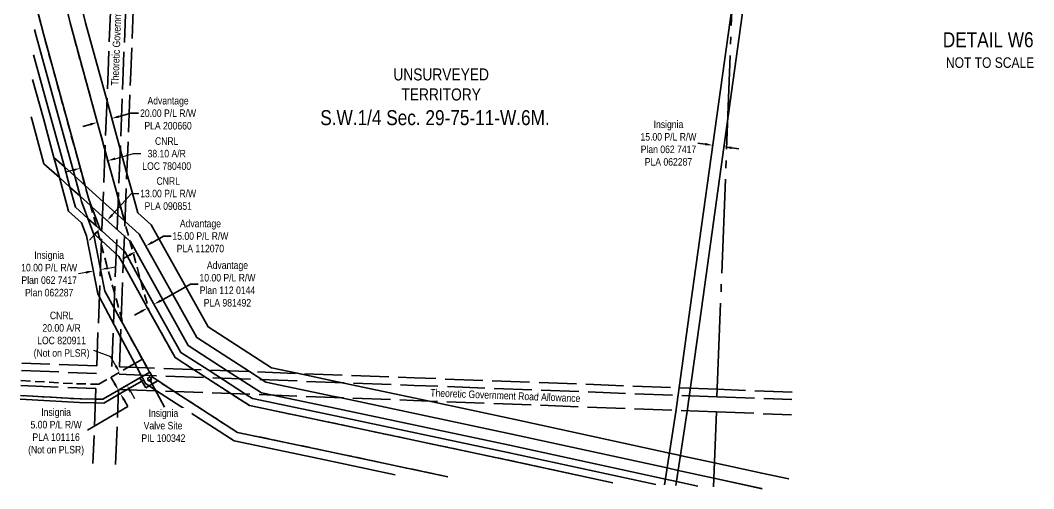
# Model space of a CAD drawing. Extents: x 328899 to 333357, y 6155734 to 6158534.
# Drawn here: x 330636 to 331985, y 6155734 to 6156358 of the extents above; entities that cross this region are included whole.
import ezdxf
from ezdxf.enums import TextEntityAlignment as Align

# ---------------------------------------------------------------- set-up
doc = ezdxf.new("R2010")
doc.units = 0
doc.header["$LTSCALE"] = 5
doc.header["$PDSIZE"] = 0.5
for name, pattern in [('foc-ACCESSROAD', [3.75, 2.5, -1.25]), ('foc-QUARTERLINE', [33, 25, -3, 2, -3]), ('foc-UNSURVEYED', [12.5, 10, -2.5])]:
    doc.linetypes.add(name, pattern=pattern)
doc.layers.get('Defpoints').update_dxf_attribs({"color": 9})
for name, color, linetype in [('C-AR', 13, 'foc-ACCESSROAD'), ('C-RW', 13, 'Continuous'), ('C-SYMBOL', 7, 'Continuous'), ('DETAIL-T', 7, 'Continuous'), ('F-RW', 190, 'Continuous'), ('F-WS', 190, 'foc-ACCESSROAD'), ('F-WS-S', 190, 'Continuous'), ('L-QSEC', 8, 'foc-QUARTERLINE'), ('L-ROAD-T', 7, 'Continuous'), ('L-UNS-T', 3, 'Continuous'), ('L-USEC', 7, 'foc-UNSURVEYED')]:
    doc.layers.add(name, color=color, linetype=linetype)
for name, color, linetype, lineweight in [('C-AR-T', 13, 'Continuous', 9), ('C-RW-T', 13, 'Continuous', 9), ('F-RW-T', 190, 'Continuous', 9)]:
    doc.layers.add(name, color=color, linetype=linetype, lineweight=lineweight)
doc.styles.add('175L', font='ARIALN.TTF', dxfattribs={"height": 20})
doc.styles.add('80CG', font='ARIALN.TTF', dxfattribs={"height": 10})
doc.styles.add('80L', font='ARIALN.TTF', dxfattribs={"height": 10})
doc.dimstyles.new('Compass 5 000', dxfattribs={"dimscale": 5, "dimtxt": 9, "dimasz": 2, "dimexe": 0.2, "dimexo": 0.0625, "dimgap": 0.5, "dimtad": 0, "dimtih": 1, "dimtoh": 1, "dimzin": 0, "dimdsep": 46, "dimtxsty": '80CG', "dimcen": 0.1, "dimse1": 1, "dimse2": 1, "dimclrd": 256, "dimclrt": 256, "dimaunit": 1, "dimadec": 4, "dimazin": 0, "dimtfac": 0.06, "dimtofl": 0, "dimtmove": 0, "dimatfit": 1, "dimfxl": 0.2, "dimtolj": 1, "dimtzin": 0, "dimlwd": -1, "dimarcsym": 0})

# ---------------------------------------------------------------- blocks, each defined once
blk = doc.blocks.new('*D44')
at = {"layer": 'C-AR-T', "transparency": 16777216}
for p, q in [((330762.2, 6156173.8), (330786.6, 6156180.5)), ((330786.6, 6156180.5), (330796.6, 6156180.5)), ((330706.1, 6156158.4), (330696.5, 6156155.8))]:
    blk.add_line(p, q, dxfattribs=at)
for points in [[(330761.7, 6156175.4), (330762.6, 6156172.2), (330752.5, 6156171.1)], [(330705.7, 6156160), (330706.6, 6156156.8), (330715.8, 6156161.1)]]:
    blk.add_solid(points, dxfattribs=at)
at = {"layer": 'Defpoints', "color": 0, "transparency": 16777216}
for p in [(330752.5, 6156171.1), (330792, 6156027.1), (330755.3, 6156017)]:
    blk.add_point(p, dxfattribs=at)
at = {"layer": 'C-AR-T', "transparency": 16777216, "insert": (330830.9, 6156180.5), "char_height": 10, "attachment_point": 5, "style": '80CG'}
blk.add_mtext('\\A1;CNRL\\P38.10 A/R\\PLOC 780400', dxfattribs=at)
blk = doc.blocks.new('*D45')
at = {"layer": 'C-RW-T', "transparency": 16777216}
for p, q in [((330758.2, 6156098.8), (330783.9, 6156127.3)), ((330783.9, 6156127.3), (330793.9, 6156127.3)), ((330734.8, 6156072.8), (330728.1, 6156065.4))]:
    blk.add_line(p, q, dxfattribs=at)
for points in [[(330757, 6156099.9), (330759.5, 6156097.7), (330751.5, 6156091.4)], [(330733.6, 6156073.9), (330736.1, 6156071.7), (330741.5, 6156080.3)]]:
    blk.add_solid(points, dxfattribs=at)
at = {"layer": 'Defpoints', "color": 0, "transparency": 16777216}
for p in [(330751.5, 6156091.4), (330762.5, 6156081.6), (330752.4, 6156070.4)]:
    blk.add_point(p, dxfattribs=at)
at = {"layer": 'C-RW-T', "transparency": 16777216, "insert": (330832.9, 6156127.3), "char_height": 10, "attachment_point": 5, "style": '80CG'}
blk.add_mtext('\\A1;CNRL\\P13.00 P/L R/W\\PPLA 090851', dxfattribs=at)
blk = doc.blocks.new('*D51')
at = {"layer": 'Defpoints', "color": 0, "transparency": 16777216}
for p in [(330730.8, 6156036.5), (330740.6, 6156038.4), (330743, 6156026.1)]:
    blk.add_point(p, dxfattribs=at)
at = {"layer": 'F-RW-T', "transparency": 16777216}
for p, q in [((330723.3, 6156022.2), (330713.5, 6156020.3)), ((330752.8, 6156028), (330762.6, 6156029.9))]:
    blk.add_line(p, q, dxfattribs=at)
for points in [[(330723, 6156023.9), (330723.7, 6156020.6), (330733.2, 6156024.1)], [(330752.5, 6156029.6), (330753.1, 6156026.3), (330743, 6156026.1)]]:
    blk.add_solid(points, dxfattribs=at)
at = {"layer": 'F-RW-T', "transparency": 16777216, "insert": (330674.4, 6156020.3), "char_height": 10, "attachment_point": 5, "style": '80CG'}
blk.add_mtext('\\A1;Insignia\\P10.00 P/L R/W\\PPlan 062 7417\\PPlan 062287', dxfattribs=at)
blk = doc.blocks.new('*D55')
at = {"layer": 'Defpoints', "color": 0, "transparency": 16777216}
for p in [(331572.9, 6156189.7), (331545.4, 6156101.2), (331560.3, 6156099.1)]:
    blk.add_point(p, dxfattribs=at)
at = {"layer": 'F-WS-S', "transparency": 16777216}
for p, q in [((331548, 6156193.1), (331538.1, 6156194.5)), ((331582.8, 6156188.3), (331592.7, 6156186.9))]:
    blk.add_line(p, q, dxfattribs=at)
for points in [[(331548.3, 6156194.8), (331547.8, 6156191.5), (331557.9, 6156191.7)], [(331583, 6156189.9), (331582.6, 6156186.6), (331572.9, 6156189.7)]]:
    blk.add_solid(points, dxfattribs=at)
at = {"layer": 'F-WS-S', "transparency": 16777216, "insert": (331499, 6156194.5), "char_height": 10, "attachment_point": 5, "style": '80CG'}
blk.add_mtext('\\A1;Insignia\\P15.00 P/L R/W\\PPlan 062 7417\\PPLA 062287', dxfattribs=at)
blk = doc.blocks.new('*D56')
at = {"layer": 'Defpoints', "color": 0, "transparency": 16777216}
for p in [(330803, 6156057.5), (330819.8, 6155996.5), (330832.9, 6156003.8)]:
    blk.add_point(p, dxfattribs=at)
at = {"layer": 'F-WS-S', "transparency": 16777216}
for p, q in [((330811.8, 6156062.3), (330826.8, 6156070.7)), ((330826.8, 6156070.7), (330836.8, 6156070.7)), ((330781.2, 6156045.3), (330772.4, 6156040.5))]:
    blk.add_line(p, q, dxfattribs=at)
for points in [[(330810.9, 6156063.8), (330812.6, 6156060.9), (330803, 6156057.5)], [(330780.4, 6156046.8), (330782, 6156043.9), (330789.9, 6156050.2)]]:
    blk.add_solid(points, dxfattribs=at)
at = {"layer": 'F-WS-S', "transparency": 16777216, "insert": (330875.8, 6156070.7), "char_height": 10, "attachment_point": 5, "style": '80CG'}
blk.add_mtext('\\A1;Advantage\\P15.00 P/L R/W\\PPLA 112070', dxfattribs=at)
blk = doc.blocks.new('*D57')
at = {"layer": 'Defpoints', "color": 0, "transparency": 16777216}
for p in [(330757.8, 6156227.4), (330769.2, 6156185.7), (330750, 6156180.4)]:
    blk.add_point(p, dxfattribs=at)
at = {"layer": 'F-WS-S', "transparency": 16777216}
for p, q in [((330767.5, 6156230), (330783.2, 6156234.3)), ((330783.2, 6156234.3), (330793.2, 6156234.3)), ((330728.9, 6156219.4), (330719.3, 6156216.8))]:
    blk.add_line(p, q, dxfattribs=at)
for points in [[(330767, 6156231.6), (330767.9, 6156228.4), (330757.8, 6156227.4)], [(330728.5, 6156221), (330729.3, 6156217.8), (330738.5, 6156222.1)]]:
    blk.add_solid(points, dxfattribs=at)
at = {"layer": 'F-WS-S', "transparency": 16777216, "insert": (330832.7, 6156234.3), "char_height": 10, "attachment_point": 5, "style": '80CG'}
blk.add_mtext('\\A1;Advantage\\P20.00 P/L R/W\\PPLA 200660', dxfattribs=at)
blk = doc.blocks.new('*D58')
at = {"layer": 'Defpoints', "color": 0, "transparency": 16777216}
for p in [(330814.1, 6155979.8), (330835.6, 6155941.3), (330826.8, 6155936.4)]:
    blk.add_point(p, dxfattribs=at)
at = {"layer": 'F-WS-S', "transparency": 16777216}
for p, q in [((330822.9, 6155984.6), (330862.7, 6156006.8)), ((330862.7, 6156006.8), (330872.7, 6156006.8)), ((330796.7, 6155970), (330787.9, 6155965.2))]:
    blk.add_line(p, q, dxfattribs=at)
for points in [[(330822, 6155986.1), (330823.7, 6155983.2), (330814.1, 6155979.8)], [(330795.9, 6155971.5), (330797.5, 6155968.6), (330805.4, 6155974.9)]]:
    blk.add_solid(points, dxfattribs=at)
at = {"layer": 'F-WS-S', "transparency": 16777216, "insert": (330911.8, 6156006.8), "char_height": 10, "attachment_point": 5, "style": '80CG'}
blk.add_mtext('\\A1;Advantage\\P10.00 P/L R/W\\PPlan 112 0144\\PPLA 981492', dxfattribs=at)

msp = doc.modelspace()

# ---------------------------------------------------------------- linework, layer by layer
at = {"layer": 'C-AR'}
msp.add_lwpolyline([(330636.871, 6155878.157), (330710.774, 6155873.834), (330736.911, 6155873.44), (330740.485, 6155873.387), (330780.457, 6155896.316), (330788.548, 6155900.957), (330798.557, 6155906.698), (330804.795, 6155895.395), (330807.669, 6155890.192), (330808.22, 6155889.193), (330797.966, 6155883.278), (330795.256, 6155881.714), (330768.817, 6155866.571), (330766.786, 6155865.404), (330745.685, 6155853.316), (330736.138, 6155853.473), (330715.142, 6155853.823), (330636.102, 6155858.284)], dxfattribs=at)
at = {"layer": 'C-AR-T'}
for p, q in [((330733.241, 6155918.873), (330755.913, 6155910.36)), ((330763.072, 6155897.86), (330755.913, 6155910.36)), ((330782.955, 6155863.147), (330787.924, 6155854.471))]:
    msp.add_line(p, q, dxfattribs=at)
for points in [[(330764.518, 6155898.688), (330761.626, 6155897.032), (330768.042, 6155889.184)], [(330784.401, 6155863.975), (330781.509, 6155862.319), (330777.986, 6155871.823)]]:
    msp.add_solid(points, dxfattribs=at)
at = {"layer": 'F-RW'}
for points in [[(330661.646, 6156518.374), (330703.518, 6156349.795), (330732.169, 6156245.321), (330748.935, 6156184.189), (330763.847, 6156129.818), (330774.526, 6156090.881), (330775.478, 6156090.024), (330794.371, 6156073.026), (330870.825, 6155935.511), (330940.968, 6155890.247), (330962.792, 6155876.17), (331054.032, 6155857.081), (331061.381, 6155855.514), (331290.511, 6155806.913), (331497.254, 6155761.739), (331511.933, 6155758.532), (331559.426, 6155748.156), (331623.757, 6155734.1)], [(331538.038, 6155737.482), (331509.654, 6155743.683), (331494.974, 6155746.89), (331287.354, 6155792.256), (331050.942, 6155842.409), (330972.187, 6155858.883), (330957.001, 6155862.066), (330911.596, 6155891.358), (330859.545, 6155924.947), (330782.483, 6156063.555), (330781.868, 6156064.108), (330774.724, 6156070.535), (330745.553, 6156096.78), (330730.736, 6156110.11), (330729.448, 6156111.269), (330715.681, 6156123.655), (330701.949, 6156136.009), (330687.929, 6156148.623), (330667.412, 6156167.082), (330652.17, 6156223.501), (330650.473, 6156229.659)], [(330636.102, 6155858.284), (330715.142, 6155853.823), (330736.138, 6155853.473), (330745.685, 6155853.316), (330766.786, 6155865.404), (330768.817, 6155866.571), (330795.256, 6155881.714), (330797.966, 6155883.278), (330800.303, 6155878.89), (330797.815, 6155877.463), (330778.211, 6155866.216), (330766.558, 6155859.53), (330746.964, 6155848.29), (330735.945, 6155848.473), (330714.949, 6155848.822), (330635.908, 6155853.283)]]:
    msp.add_lwpolyline(points, dxfattribs=at)
at = {"layer": 'F-WS'}
msp.add_lwpolyline([(330807.481, 6155871.206), (330803.158, 6155868.586), (330797.815, 6155877.463), (330795.256, 6155881.714), (330797.966, 6155883.278), (330808.22, 6155889.193), (330811.794, 6155882.717), (330818.911, 6155878.134), (330818.435, 6155877.872), (330807.481, 6155871.206)], close=True, dxfattribs=at)
at = {"layer": 'F-WS-S'}
for p, q in [((330761.656, 6155873.991), (330756.681, 6155882.663)), ((330779.062, 6155843.65), (330774.087, 6155852.323))]:
    msp.add_line(p, q, dxfattribs=at)
at = {"layer": 'F-WS-S', "flags": 128}
for points in [[(331493.786, 6155739.152), (331508.745, 6155836.592), (331528.05, 6155975.749), (331613.919, 6156593.931), (331615.456, 6156605.012), (331585.859, 6156671.007), (331599.437, 6156677.404), (331630.903, 6156607.23), (331629.256, 6156596.344), (331542.899, 6155973.686), (331523.588, 6155834.438), (331508.872, 6155738.583)], [(330779.062, 6155843.65), (330725.356, 6155811.912)]]:
    msp.add_lwpolyline(points, dxfattribs=at)
at = {"layer": 'F-WS-S'}
for points in [[(330763.101, 6155874.82), (330760.211, 6155873.162), (330766.631, 6155865.319)], [(330775.532, 6155853.152), (330772.641, 6155851.494), (330769.112, 6155860.995)]]:
    msp.add_solid(points, dxfattribs=at)
at = {"layer": 'L-QSEC', "flags": 128}
for points in [[(331563.589, 6155856.55), (331594.5, 6156660.46)], [(331562.816, 6155836.452), (331558.975, 6155736.545)]]:
    msp.add_lwpolyline(points, dxfattribs=at)
at = {"layer": 'L-USEC'}
for p, q in [((330736.52, 6155867.634), (330732.654, 6155767.728)), ((330762.802, 6155766.591), (330766.667, 6155866.496))]:
    msp.add_line(p, q, dxfattribs=at)
at = {"layer": 'L-USEC', "flags": 128}
for points in [[(330768.407, 6156691.639), (330752.852, 6156289.686), (330737.686, 6155897.781)], [(330788.505, 6156690.861), (330772.95, 6156288.908), (330757.784, 6155897.003)], [(330767.834, 6155896.643), (330783, 6156288.548), (330798.555, 6156690.501)], [(330737.686, 6155897.781), (330637.777, 6155901.571)], [(330637.388, 6155891.522), (330737.282, 6155887.733)], [(331563.975, 6155866.598), (331160.88, 6155881.81), (330767.834, 6155896.643)], [(330767.426, 6155886.595), (331160.475, 6155871.763), (331563.575, 6155856.55)], [(330636.61, 6155871.424), (330736.52, 6155867.634)], [(330766.667, 6155866.496), (331159.717, 6155851.664), (331562.816, 6155836.452)], [(331663.885, 6155862.828), (331563.975, 6155866.598)], [(331563.575, 6155856.55), (331663.498, 6155852.78)], [(331562.816, 6155836.452), (331662.725, 6155832.682)]]:
    msp.add_lwpolyline(points, dxfattribs=at)

# ---------------------------------------------------------------- texts
at = {"layer": 'C-AR-T', "insert": (330690.949, 6155938.48), "char_height": 9.99805, "attachment_point": 5, "style": '80CG'}
msp.add_mtext('\\A1;CNRL\\P20.00 A/R\\PLOC 820911\\P(Not on PLSR)', dxfattribs=at)
at = {"layer": 'C-SYMBOL', "color": 3, "style": '175L'}
msp.add_text('S.W.1/4 Sec. 29-75-11-W.6M.', height=19.99609, dxfattribs=at).set_placement((331188.132, 6156212.466), align=Align.BOTTOM_CENTER)
at = {"layer": 'DETAIL-T', "color": 3, "style": '80CG'}
msp.add_text('NOT TO SCALE', height=13.99725, dxfattribs=at).set_placement((331868.465, 6156294.791))
at = {"layer": 'DETAIL-T', "color": 3, "insert": (331924.731, 6156332.107), "char_height": 19.9961, "width": 223.81405, "attachment_point": 5, "style": '80CG'}
msp.add_mtext('DETAIL W6', dxfattribs=at)
at = {"layer": 'F-WS-S', "insert": (330683.629, 6155809.637), "char_height": 9.99805, "attachment_point": 5, "style": '80CG'}
msp.add_mtext('\\A1;Insignia\\P5.00 P/L R/W\\PPLA 101116\\P(Not on PLSR)', dxfattribs=at)
at = {"layer": 'L-ROAD-T', "style": '80L'}
msp.add_text('Theoretic Government Road Allowance', height=10, rotation=357.837963, dxfattribs=at).set_placement((331281.744, 6155858.257), align=Align.MIDDLE_CENTER)
at = {"layer": 'L-UNS-T', "color": 3, "insert": (331196.346, 6156272.596), "char_height": 15.99688, "attachment_point": 5, "style": '80L'}
msp.add_mtext_dynamic_manual_height_columns('UNSURVEYED TERRITORY', width=126.41375, gutter_width=47.5, heights=[0], dxfattribs=at)

# ---------------------------------------------------------------- dimensions: what is measured, and where the dimension line sits
at = {"layer": 'C-AR-T'}
dim = msp.add_linear_dim(base=(330752.514, 6156171.138), p1=(330755.307, 6156016.979), p2=(330792.031, 6156027.051), angle=15.336758, text='CNRL\\P38.10 A/R\\PLOC 780400', dimstyle='Compass 5 000', dxfattribs=at)
dim.commit()
dim.dimension.update_dxf_attribs({"geometry": '*D44', "text_midpoint": (330830.906, 6156180.491), "dimtype": 161})
at = {"layer": 'C-RW-T'}
dim = msp.add_linear_dim(base=(330751.535, 6156091.398), p1=(330752.428, 6156070.428), p2=(330762.455, 6156081.574), angle=48.023703, text='CNRL\\P13.00 P/L R/W\\PPLA 090851', dimstyle='Compass 5 000', dxfattribs=at)
dim.commit()
dim.dimension.update_dxf_attribs({"geometry": '*D45', "text_midpoint": (330832.944, 6156127.327), "dimtype": 161})
at = {"layer": 'F-RW-T'}
dim = msp.add_linear_dim(base=(330742.977, 6156026.062), p1=(330730.753, 6156036.451), p2=(330740.57, 6156038.37), angle=11.06546, text='Insignia\\P10.00 P/L R/W\\PPlan 062 7417\\PPlan 062287', dimstyle='Compass 5 000', dxfattribs=at)
dim.commit()
dim.dimension.update_dxf_attribs({"geometry": '*D51', "text_midpoint": (330674.446, 6156020.303), "dimtype": 161})
at = {"layer": 'F-WS-S'}
for base, p1, p2, angle, text, picture, middle in [((331572.901, 6156189.667), (331545.361, 6156101.179), (331560.32, 6156099.101), 352.091821, 'Insignia\\P15.00 P/L R/W\\PPlan 062 7417\\PPLA 062287', '*D55', (331499.045, 6156194.497)), ((330803.014, 6156057.479), (330819.778, 6155996.474), (330832.882, 6156003.759), 29.072721, 'Advantage\\P15.00 P/L R/W\\PPLA 112070', '*D56', (330875.842, 6156070.679)), ((330814.12, 6155979.751), (330826.842, 6155936.429), (330835.56, 6155941.288), 29.135864, 'Advantage\\P10.00 P/L R/W\\PPlan 112 0144\\PPLA 981492', '*D58', (330911.815, 6156006.846))]:
    dim = msp.add_linear_dim(base=base, p1=p1, p2=p2, angle=angle, text=text, dimstyle='Compass 5 000', dxfattribs=at)
    dim.commit()
    dim.dimension.update_dxf_attribs({"geometry": picture, "text_midpoint": middle, "dimtype": 161})

# ---------------------------------------------------------------- next in the draw order: texts
at = {"layer": 'L-ROAD-T', "insert": (330760.59, 6156371.241), "char_height": 9.99805, "width": 199.5085, "attachment_point": 2, "rotation": 87.783868, "style": '80L', "bg_fill": 3, "box_fill_scale": 1.2, "bg_fill_color": 256, "bg_fill_transparency": 0}
msp.add_mtext('Theoretic Government Road Allowance', dxfattribs=at)

# ---------------------------------------------------------------- next in the draw order: linework, layer by layer
at = {"layer": 'C-AR', "flags": 128}
for points in [[(330661.646, 6156518.374), (330703.518, 6156349.795), (330748.936, 6156184.189), (330763.847, 6156129.818), (330774.526, 6156090.881), (330775.389, 6156087.732), (330781.868, 6156064.107), (330796.173, 6156011.949), (330807.205, 6155971.724), (330842.249, 6155908.739), (330866.537, 6155893.061), (330916.213, 6155860.998), (330941.088, 6155844.949), (331046.807, 6155822.828), (331283.14, 6155772.691), (331424.716, 6155741.758)], [(331205.283, 6155750.037), (331037.713, 6155785.649), (330925.157, 6155809.187), (330840.928, 6155863.844), (330818.911, 6155878.134), (330811.794, 6155882.717), (330808.22, 6155889.193), (330807.669, 6155890.192), (330804.795, 6155895.395), (330798.557, 6155906.698), (330772.712, 6155953.516), (330770.506, 6155961.558), (330744.053, 6156058.016), (330741.68, 6156066.668), (330736.79, 6156084.498), (330729.448, 6156111.269), (330727.123, 6156119.746), (330724.522, 6156129.229), (330722.105, 6156138.042), (330666.672, 6156340.168), (330657.681, 6156376.192), (330656.35, 6156381.523)]]:
    msp.add_lwpolyline(points, dxfattribs=at)
at = {"layer": 'C-RW'}
for points in [[(330654.969, 6156345.822), (330657.001, 6156337.64), (330685.912, 6156232.734), (330708.387, 6156150.384), (330715.681, 6156123.655), (330729.448, 6156111.27), (330730.736, 6156110.11), (330745.553, 6156096.78), (330774.724, 6156070.536), (330781.868, 6156064.108), (330782.483, 6156063.555), (330859.545, 6155924.947), (330911.596, 6155891.358), (330957.001, 6155862.066), (330972.187, 6155858.883), (331050.942, 6155842.409), (331287.354, 6155792.256), (331494.974, 6155746.89), (331509.654, 6155743.683), (331538.039, 6155737.482)], [(331482.141, 6155739.591), (331285.253, 6155782.484), (331048.88, 6155832.629), (330944.955, 6155854.376), (330935.831, 6155860.256), (330886.14, 6155892.32), (330849.775, 6155915.787), (330796.173, 6156011.949), (330789.905, 6156023.194), (330775.108, 6156050.024), (330773.97, 6156051.048), (330744.799, 6156077.292), (330742.148, 6156079.676), (330736.791, 6156084.497), (330726.017, 6156094.19), (330709.244, 6156109.28), (330701.949, 6156136.009), (330694.654, 6156162.739), (330676.273, 6156230.09), (330653.665, 6156312.127)]]:
    msp.add_lwpolyline(points, dxfattribs=at)
at = {"layer": 'F-RW'}
for points in [[(330664.423, 6156590.136), (330722.861, 6156354.847), (330751.498, 6156250.425), (330777.951, 6156153.932), (330783.357, 6156134.211), (330792.251, 6156101.817), (330810.249, 6156085.628), (330885.888, 6155949.589), (330970.501, 6155894.982), (331004.586, 6155887.843), (331058.154, 6155876.641), (331178.552, 6155851.091), (331294.719, 6155826.455), (331500.293, 6155781.538), (331514.973, 6155778.331), (331516.194, 6155778.064), (331560.206, 6155768.448), (331623.234, 6155754.676), (331659.438, 6155747.177)], [(330656.35, 6156381.523), (330657.681, 6156376.192), (330666.672, 6156340.168), (330722.105, 6156138.042), (330724.522, 6156129.229), (330727.123, 6156119.746), (330730.736, 6156110.11), (330742.148, 6156079.676), (330744.799, 6156077.292), (330773.97, 6156051.048), (330775.108, 6156050.024), (330789.905, 6156023.194), (330796.173, 6156011.949), (330849.775, 6155915.787), (330886.14, 6155892.32), (330935.831, 6155860.256), (330944.955, 6155854.376), (331048.88, 6155832.629), (331285.253, 6155782.484), (331482.141, 6155739.591)], [(331424.716, 6155741.758), (331283.14, 6155772.691), (331046.807, 6155822.828), (330941.088, 6155844.949), (330916.213, 6155860.998), (330866.537, 6155893.061), (330842.249, 6155908.739), (330807.205, 6155971.724), (330773.261, 6156032.733), (330767.159, 6156043.699), (330744.296, 6156064.308), (330741.68, 6156066.668), (330733.614, 6156073.938), (330726.017, 6156094.19), (330717.596, 6156116.637), (330715.681, 6156123.655), (330708.387, 6156150.384), (330685.912, 6156232.734), (330657.001, 6156337.64), (330654.969, 6156345.822)], [(330653.665, 6156312.127), (330676.273, 6156230.09), (330694.654, 6156162.739), (330701.949, 6156136.009), (330709.244, 6156109.28), (330726.017, 6156094.19), (330733.614, 6156073.938), (330742.843, 6156026.745), (330748.63, 6155997.156), (330770.36, 6155957.784), (330772.713, 6155953.518), (330798.557, 6155906.698), (330804.795, 6155895.396), (330807.669, 6155890.192), (330808.22, 6155889.193), (330811.794, 6155882.717), (330818.911, 6155878.134), (330840.928, 6155863.844), (330925.157, 6155809.187), (331037.713, 6155785.649), (331205.283, 6155750.037)], [(330652.388, 6156279.139), (330666.634, 6156227.447), (330680.731, 6156175.266), (330694.654, 6156162.739), (330708.387, 6156150.384), (330722.105, 6156138.042), (330746.307, 6156116.268), (330774.526, 6156090.881), (330775.478, 6156090.024), (330794.371, 6156073.026), (330870.825, 6155935.511), (330940.968, 6155890.248), (330962.792, 6155876.17), (331054.032, 6155857.081), (331061.38, 6155855.514), (331290.511, 6155806.913), (331497.254, 6155761.739), (331511.933, 6155758.532), (331559.426, 6155748.156), (331619.075, 6155735.123), (331623.196, 6155734.27)], [(331135.121, 6155752.684), (331035.238, 6155773.911), (330920.529, 6155797.901), (330817.464, 6155864.731), (330807.481, 6155871.206), (330802.768, 6155874.262), (330800.303, 6155878.89), (330797.966, 6155883.278), (330791.237, 6155895.908), (330788.548, 6155900.957), (330769.542, 6155936.638), (330741.4, 6155989.467), (330739.078, 6155993.826), (330723.964, 6156071.205), (330717.517, 6156088.393), (330700.066, 6156103.697), (330687.929, 6156148.623), (330680.731, 6156175.266), (330666.634, 6156227.447), (330652.388, 6156279.139)]]:
    msp.add_lwpolyline(points, dxfattribs=at)

# ---------------------------------------------------------------- next in the draw order: dimensions: what is measured, and where the dimension line sits
at = {"layer": 'F-WS-S'}
dim = msp.add_linear_dim(base=(330757.821, 6156227.361), p1=(330749.971, 6156180.414), p2=(330769.243, 6156185.697), angle=15.330449, text='Advantage\\P20.00 P/L R/W\\PPLA 200660', dimstyle='Compass 5 000', dxfattribs=at)
dim.commit()
dim.dimension.update_dxf_attribs({"geometry": '*D57', "text_midpoint": (330832.721, 6156234.314), "dimtype": 161})

# ---------------------------------------------------------------- next in the draw order: texts
at = {"layer": 'F-WS-S', "insert": (330789.118, 6155839.877), "char_height": 9.99805, "attachment_point": 1, "style": '80L', "bg_fill": 3, "box_fill_scale": 1.2, "bg_fill_color": 256, "bg_fill_transparency": 0}
msp.add_mtext_dynamic_manual_height_columns('\\pi17.65926;Insignia\\P\\pi11.09165;Valve Site\\P\\pi8.04995;PIL 100342', width=73.20334, gutter_width=50, heights=[0], dxfattribs=at)

# ---------------------------------------------------------------- next in the draw order: leaders
at = {"layer": 'F-WS-S'}
msp.add_leader([(330808.097, 6155880.088), (330827.888, 6155842.582)], dimstyle='Compass 5 000', override={"dimasz": 1, "dimldrblk": 'DotBlank'}, dxfattribs=at)

doc.saveas('drawing.dxf')
